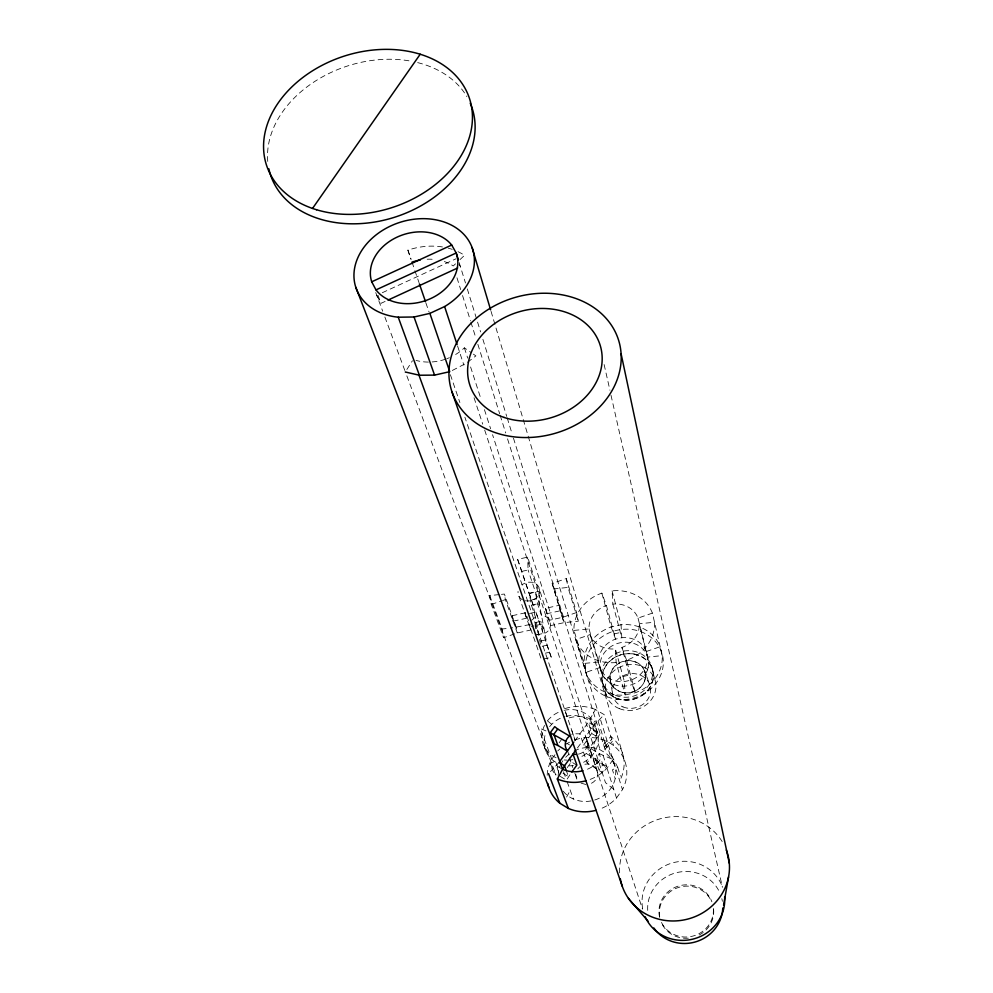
<?xml version="1.0" encoding="UTF-8"?>
<svg xmlns="http://www.w3.org/2000/svg" width="993" height="993" viewBox="0 0 993 993"><rect width="100%" height="100%" fill="white"/><g stroke="black" fill="none" stroke-linecap="round" stroke-linejoin="round"><path stroke-width="0.74" stroke-dasharray="4.96 3.72" d="M563.254 791.222A29.207 26.699 -19.5 0 0 592.697 800.581A29.207 26.699 -19.5 0 0 615.213 778.636L615.821 771.586L614.456 764.734L512.686 435.654M558.14 775.595L558.711 769.972A29.207 26.699 -19.5 0 1 560.064 765.876M616.504 798L622.45 789.658L613.103 759.558L599.3 753.675L587.198 746.488L590.885 757.622L587.086 762.872L583.35 751.788L595.452 759L607.008 768.16L616.504 798A40.204 36.753 -19.5 0 1 598.978 809.394M552.195 583.437L563.974 622.661L552.195 583.437L566.283 578.571L576.598 612.52L578.311 621.196L563.974 622.661L550.494 625.664L539.472 589.147A10.96 9.496 -18.7 0 0 532.62 582.246L527.06 582.183L521.97 584.616M501.453 594.36L504.382 594.05L512.09 615.734L525.669 612.731L529.778 624.597L529.765 627.415L531.987 631.709M645.115 679.224L648.181 667.37M525.669 612.731L525.645 615.573L530.771 630.021L517.303 632.975L503.612 637.705L491.262 604.452L489.723 595.577L499.988 594.509M567.214 779.021L570.987 773.175M566.581 797.069L570.267 790.316M574.599 741.101L588.315 722.345L595.415 709.511L604.178 714.612L613.624 745.669M406.857 369.495L412.443 360.744M613.103 759.558L607.008 768.16A41.483 37.585 -19.4 0 1 588.911 779.865M603.086 755.288L606.599 766.335L602.18 772.48L587.086 762.872M597.066 763.915L600.889 758.615L599.3 753.675L595.452 759L599.04 769.997L602.838 764.722L600.889 758.615M577.429 747.977L593.789 725.56L604.178 714.612M567.239 767.614L571.434 761.854L576.412 765.032M583.661 745.06L593.888 730.215L600.194 733.914L589.072 748.263L583.661 745.06L579.9 733.827L574.525 733.753L571.72 734.721M559.171 742.764L561.455 739.636M547.168 775.26A40.204 36.753 -19.5 0 1 551.76 759.136L555.174 754.481M559.034 762.438L550.445 771.573M603.483 744.415L610.856 736.558A40.576 37.002 -19.5 0 1 619.731 780.833M604.352 747.146L611.688 739.301M605.01 749.268L612.333 741.436M531.603 620.277L535.438 617.112L533.253 605.283L517.626 559.357L527.643 557.135L538.889 591.344L539.348 603.93L547.069 645.177L551.289 657.354L541.371 659.538L529.989 626.769L529.89 623.815M455.514 263.84L453.255 265.963A43.816 34.47 -18.5 0 0 444.343 261.569M460.007 259.595L464.513 255.35A60.325 47.465 -18.5 0 0 457.972 251.663M641.85 695.646L645.735 692.667M452.311 370.463L466.263 363.252M467.467 362.333L475.883 355.891L472.432 353.471M547.069 645.177L540.9 646.542L535.438 617.112L531.404 605.184L529.207 593.317L535.376 591.94L537.585 603.818L541.57 615.759C551.413 615.362 553.746 629.736 544.834 633.186L540.862 621.37L534.644 622.748L535.761 628.805M531.404 605.184L537.585 603.818M553.523 772.492L550.196 763.605L555.422 761.06L558.711 769.972M611.676 755.747L617.708 767.241L612.433 769.749L615.213 778.636M382.305 292.724L455.973 258.801M376.744 295.281L381.002 303.337L386.575 300.767M601.845 593.131L611.117 626.993L615.573 639.12L606.413 605.507L601.845 593.131A40.564 35.723 -14.9 0 0 573.966 630.431L584.145 663.436L585.907 672.385L599.859 667.569A24.589 21.871 -14.8 0 0 624.386 681.595L630.692 680.205A24.589 21.871 -14.8 0 0 647.51 657.093L646.306 651.507A24.589 21.871 -14.8 0 0 621.804 637.742L615.573 639.12A24.589 21.871 -14.8 0 0 598.729 661.971L599.859 667.569M646.306 651.507L660.233 646.691L662.207 655.628A39.348 34.991 -14.8 0 1 635.297 692.729L625.168 694.951A39.348 34.991 -14.8 0 1 585.907 672.385M578.41 754.134C585.882 752.93 590.909 743.049 585.386 737.067L589.072 748.263M491.262 604.452L501.142 601.063M502.545 600.566L505.375 599.598L504.382 594.05M576.598 612.52L562.919 617.236L549.464 620.24L545.567 608.324L559.146 605.32L560.201 610.782L546.597 613.786M587.285 676.841L575.766 639.579L590.14 634.614A25.359 22.33 -14.9 0 0 615.375 648.876L624.386 681.595L625.168 694.951L616.156 662.53L615.375 648.876M652.401 613.115A40.564 35.723 -14.9 0 0 612.073 590.872L612.83 604.092A25.359 22.33 -14.9 0 1 638.04 618.08L652.401 613.115L662.207 655.628L647.51 657.093L639.269 623.778L654.399 622.239A40.564 35.723 -14.9 0 1 626.595 660.233L635.297 692.729L630.692 680.205L621.879 647.436A25.359 22.33 -14.9 0 0 639.269 623.778M521.797 571.385L528.077 569.982L527.643 557.135M517.626 559.357L529.17 593.504L538.889 591.344M531.466 599.995L537.598 598.642M529.53 613.475L535.897 612.06L540.204 624.51L531.454 626.446M526.662 618.205L513.058 621.208L505.375 599.598M529.778 624.597L510.638 628.135M536.89 634.85L543.121 633.472L540.862 621.37M540.366 641.106L545.331 640.013M614.146 633.894L620.414 632.516M545.294 653.195L549.563 652.252M622.983 676.506L629.326 675.116M553.262 588.973L568.021 587.422L578.311 621.196M489.723 595.577L502.086 629.003L509.21 628.271M573.966 630.431L588.998 628.904A25.359 22.33 -14.9 0 1 606.413 605.507M616.169 699.134L622.437 699.891M524.937 600.827L530.523 600.902L535.637 598.456A10.96 9.496 -18.7 0 0 539.472 589.159M536.419 634.242L538.678 634.552L534.644 622.748M585.858 784.495L580.508 782.968M546.001 730.935L540.353 728.527L551.76 759.136M606.599 766.335L590.885 757.622M595.415 709.511A41.483 37.585 -19.4 0 0 564.384 708.803L567.686 718.361A30.125 27.295 -19.4 0 1 590.276 718.882L596.644 722.606M589.941 727.385L595.39 730.587M574.041 751.031A29.207 26.699 -19.5 0 1 600.144 749.814L606.338 753.476L611.216 758.553L614.456 764.734M566.929 743.372L569.548 744.936M563.043 773.373L568.48 776.638L566.283 770.605M560.251 776.389L565.315 779.455M455.65 354.476A42.823 34.072 -18.5 0 0 464.364 347.823L471.278 352.664M547.702 721.104L552.369 724.803M613.711 789.249L605.482 782.67L492.553 434.686M603.881 677.102L615.908 689.328M545.567 608.324L546.597 610.943M574.835 773.336L578.162 780.932M458.952 264.076L460.442 266.72M644.569 670.809L642.545 667.122A17.899 15.987 -14.7 0 0 616.119 665.074A17.899 15.987 -14.7 0 0 615.759 689.254L619.595 691.463A17.899 15.987 -14.7 0 0 639.269 688.36A17.899 15.987 -14.7 0 0 644.569 670.809L649.695 684.611M604.923 742.888L608.411 749.529L611.216 758.553M550.196 763.605L555.968 775.049L405.442 372.102M375.739 292.587L382.702 311.219M384.874 317.028L404.908 370.65M544.474 747.084L546.634 752.855M377.998 295.269L381.002 303.337M558.736 772.293L556.217 765.466L562.609 769.327L566.084 778.847M621.879 647.436L626.595 660.233M567.102 781.652L573.445 799.03M567.524 750.782L568.989 754.928M569.237 757.522L572.8 767.589M529.17 593.504L533.253 605.283L539.348 603.93L528.077 569.982M518.917 596.234L526.439 617.894M442.456 246.947A60.325 47.465 -18.5 0 0 407.887 250.162L411.102 259.458M571.881 730.774L575.121 740.17L464.885 417.209M407.887 250.162L410.891 258.95M412.021 262.127L414.528 269.451M414.888 270.679L419.034 282.657M425.885 302.915L429.038 312.001M450.388 374.721L459.883 402.562M535.897 612.06L551.289 657.354M457.599 346.073L463.855 365.101M587.608 741.486L597.625 771.896M474.033 397.734L482.747 424.185M484.683 430.068L642.508 909.178M464.364 347.823L467.715 358.125M470.583 366.963L481.084 399.347M484.435 409.65L490.641 428.79M590.276 718.882L600.144 749.814M596.036 728.39L597.898 734.261M456.979 277.779L460.69 289.608M462.539 295.517L470.434 320.64M470.893 322.117L475.995 338.377M477.856 344.286L499.665 413.746M500.124 415.223L505.698 432.96M507.547 438.869L606.338 753.476M598.109 721.055L606.438 747.741M459.163 262.599L465.481 283.017M467.318 288.951L480.6 331.923M482.896 339.333L506.728 416.39M507.187 417.867L512.227 434.177M617.708 767.241L620.451 776.154M602.466 682.29L606.425 695.634M491.063 311.38L624.845 761.122M588.998 628.904L598.729 661.971L584.145 663.436A39.348 34.991 -14.8 0 1 611.117 626.993L621.047 624.796A39.348 34.991 -14.8 0 1 660.233 646.691M590.14 634.614L601.175 672.05M612.83 604.092L621.804 637.742L621.047 624.796L612.073 590.872M638.04 618.08L647.436 656.05M651.321 665.384L654.66 678.951M604.116 364.543L609.938 390.249M610.993 395.239L722.457 887.332M566.283 578.571L568.021 587.422M561.268 611.986L562.323 617.423M514.461 622.338L515.441 627.787M512.326 616.405L513.307 621.879M609.925 678.405L612.445 692.779M502.086 629.003L503.612 637.705M713.334 908.434A27.295 26.041 -13.3 0 1 692.94 936.076A27.295 26.041 -13.3 0 1 661.388 922.249M659.588 917.122A27.295 26.041 -13.3 0 1 678.715 885.967A27.295 26.041 -13.3 0 1 711.882 901.781M642.62 908.359A41.458 39.447 -13.4 0 1 672.981 862.768A41.458 39.447 -13.4 0 1 722.383 886.811M619.644 872.909A55.124 51.996 -13.9 0 1 660.693 818.666A55.124 51.996 -13.9 0 1 723.835 844.497M647.721 910.37A37.66 35.897 -13.3 0 1 677.127 872.524A37.66 35.897 -13.3 0 1 720.173 893.551M721.837 898.64A37.66 35.897 -13.3 0 1 722.37 901.284M713.644 909.712A27.258 26.017 -13.2 0 1 699.283 934.972M688.335 938.174A27.258 26.017 -13.2 0 1 661.226 922.261M659.712 917.035A27.258 26.017 -13.2 0 1 679.075 887.27A27.258 26.017 -13.2 0 1 711.683 901.805M574.997 739.897A40.204 36.753 -19.5 0 1 617.398 749.082A40.204 36.753 -19.5 0 1 622.45 789.658M557.731 750.993A40.204 36.753 -19.5 0 1 559.816 748.933M565.65 744.427A40.204 36.753 -19.5 0 1 569.51 742.218M561.318 763.269A29.207 26.699 -19.5 0 1 562.857 760.775M565.662 757.324A29.207 26.699 -19.5 0 1 571.422 752.545M598.618 761.494A30.125 27.295 -19.4 0 1 585.498 769.972M566.134 716.288A27.469 24.862 -19.6 0 1 597.029 731.282A27.469 24.862 -19.6 0 1 583.04 762.587M573.42 765.578A27.469 24.862 -19.6 0 1 569.126 765.839M555.782 762.252A27.469 24.862 -19.6 0 1 545.591 733.753M549.638 726.64A27.469 24.862 -19.6 0 1 564.769 716.648M564.111 710.355A27.63 24.962 -19.6 0 1 595.167 725.386A27.63 24.962 -19.6 0 1 581.079 756.84M572.837 759.62A27.63 24.962 -19.6 0 1 568.517 760.092M567.077 760.104A27.63 24.962 -19.6 0 1 564.223 759.93M556.105 757.758A27.63 24.962 -19.6 0 1 544.536 725.399M547.515 720.757A27.63 24.962 -19.6 0 1 559.99 711.633M448.153 248.138A60.325 47.465 -18.5 0 1 452.237 249.355M449.395 357.691A42.823 34.072 -18.5 0 1 446.763 358.746M445.447 359.218A42.823 34.072 -18.5 0 1 416.03 360.397M427.176 259.235A43.816 34.47 -18.5 0 1 434.028 259.396M591.468 783.278A11.072 10.129 -19.5 0 0 596.756 769.401L593.094 765.553L587.757 764.039A11.072 10.129 -19.5 0 0 584.902 764.312M576.859 779.095A11.072 10.129 -19.5 0 1 575.89 773.932M577.839 768.867A11.072 10.129 -19.5 0 1 579.775 766.807M267.75 161.425A106.177 79.217 -18.4 0 1 411.946 61.343M417.656 62.609A106.177 79.217 -18.4 0 1 466.871 96.606M616.156 662.53A40.564 35.723 -14.9 0 1 575.766 639.579M522.442 599.822A10.96 9.496 -18.7 0 1 518.036 591.381M633.013 653.828L626.273 653.642A25.793 23.174 -14.2 0 0 603.533 670.25A25.793 23.174 -14.2 0 0 610.621 694.976L616.032 698.116L622.35 699.792A25.793 23.05 -14.7 0 0 653.307 674.16C652.525 663.498 643.278 655.306 633.013 653.828M593.789 725.56L588.315 722.345L591.952 733.653L597.376 736.843L593.789 725.56M516.335 627.551L512.09 615.734L513.058 621.208L517.303 632.975L516.335 627.551M622.996 706.929A19.252 17.266 -14.7 0 0 650.638 689.018A19.252 17.266 -14.7 0 0 621.022 676.978A19.252 17.266 -14.7 0 0 622.996 706.929M615.461 695.361A25.868 23.1 -14.7 0 0 652.6 671.293A25.868 23.1 -14.7 0 0 612.78 655.293A25.868 23.1 -14.7 0 0 615.461 695.361M619.26 708.592A25.545 22.889 -14.7 0 0 655.926 684.785A25.545 22.889 -14.7 0 0 616.591 668.897A25.545 22.889 -14.7 0 0 619.26 708.592M607.108 696.738A39.186 34.892 -14.8 0 0 663.262 660.159A39.186 34.892 -14.8 0 0 602.875 636.228A39.186 34.892 -14.8 0 0 607.108 696.738M613.451 684.363A24.49 21.809 -14.8 0 0 648.64 661.623A24.49 21.809 -14.8 0 0 610.968 646.542A24.49 21.809 -14.8 0 0 613.451 684.363M616.343 698.265A25.818 23.075 -14.7 0 0 653.406 674.235A25.818 23.075 -14.7 0 0 613.662 658.26A25.818 23.075 -14.7 0 0 616.343 698.265M619.843 691.562A17.824 15.925 -14.7 0 0 645.45 675.029A17.824 15.925 -14.7 0 0 618.056 663.945A17.824 15.925 -14.7 0 0 619.843 691.562"/><path stroke-width="1.49" d="M723.574 905.256L728.539 876.956M596.085 810.288A40.204 36.753 -19.5 0 1 568.344 808.426L557.334 778.959L564.52 765.727L575.655 750.41M312.522 208.443L420.225 54.205M559.878 761.271L573.718 742.305M571.831 772.02L576.859 765.094L573.011 754.047L575.456 754.419M567.524 750.782C563.59 746.5 565.017 739.288 569.61 736.074L557.694 729.036L553.833 734.274L557.867 745.458L567.053 750.931M557.867 745.458L554.293 743.931L550.234 732.747L554.715 726.653L557.694 729.036M429.87 313.378L444.603 306.564A61.454 47.912 -18.5 0 0 456.693 228.253A61.454 47.912 -18.5 0 0 362.085 249.951A61.454 47.912 -18.5 0 0 398.243 317.201L419.381 375.23L434.562 375.118L449.742 371.667L429.87 313.378L414.044 317.003L398.243 317.201M375.987 289.894L456.197 252.992L451.703 245.035A44.635 34.805 -18.5 0 0 397.299 237.029A44.635 34.805 -18.5 0 0 371.717 281.801L375.987 289.894A44.635 34.805 -18.5 0 0 430.888 298.483A44.635 34.805 -18.5 0 0 456.197 252.992L458.319 259.856M387.965 300.122L457.649 267.998M371.717 281.801L451.703 245.035M405.268 371.99L419.381 375.23M550.234 732.747L565.762 741.349M559.034 762.438L564.52 765.727L566.283 770.605M547.801 783.489A40.204 36.753 -19.5 0 0 559.816 803.225L568.344 808.426M628.42 898.38L648.181 921.343M355.792 287.238L548.868 787.461M548.521 773.609L559.816 803.225M419.071 375.478L562.609 769.327A30.125 27.295 -19.4 0 0 582.965 770.729M414.044 317.003L434.562 375.118M452.1 392.161L622.239 886.215M419.381 283.861L425.538 301.735M444.603 306.564L457.115 344.608M472.085 247.567L490.629 309.89M621.097 353.756A87.235 70.826 -15.7 0 1 496.004 432.874A87.235 70.826 -15.7 0 1 488.159 309.506A87.235 70.826 -15.7 0 1 621.097 353.756L729.309 863.265M724.617 896.878A41.458 39.447 -13.4 0 1 693.027 939.08A41.458 39.447 -13.4 0 1 645.189 916.8M726.317 850.008A55.124 51.996 -13.9 0 1 688.348 918.922A55.124 51.996 -13.9 0 1 620.34 878.904M722.78 907.987A37.66 35.897 -13.3 0 1 695.373 941.935A37.66 35.897 -13.3 0 1 653.853 927.934M586.304 780.684A41.483 37.585 -19.4 0 1 557.334 778.959M412.021 262.127A43.816 34.47 -18.5 0 1 420.25 260.005M470.248 103.235A106.177 79.217 -18.4 0 1 395.499 216.958A106.177 79.217 -18.4 0 1 268.867 168.798M504.084 417.432A68.145 55.323 -15.7 0 0 602.106 355.99A68.145 55.323 -15.7 0 0 498.511 321A68.145 55.323 -15.7 0 0 504.084 417.432M316.544 209.746A106.822 79.415 -18.3 0 0 472.445 116.603A106.822 79.415 -18.3 0 0 315.079 69.237A106.822 79.415 -18.3 0 0 316.544 209.746"/></g></svg>
